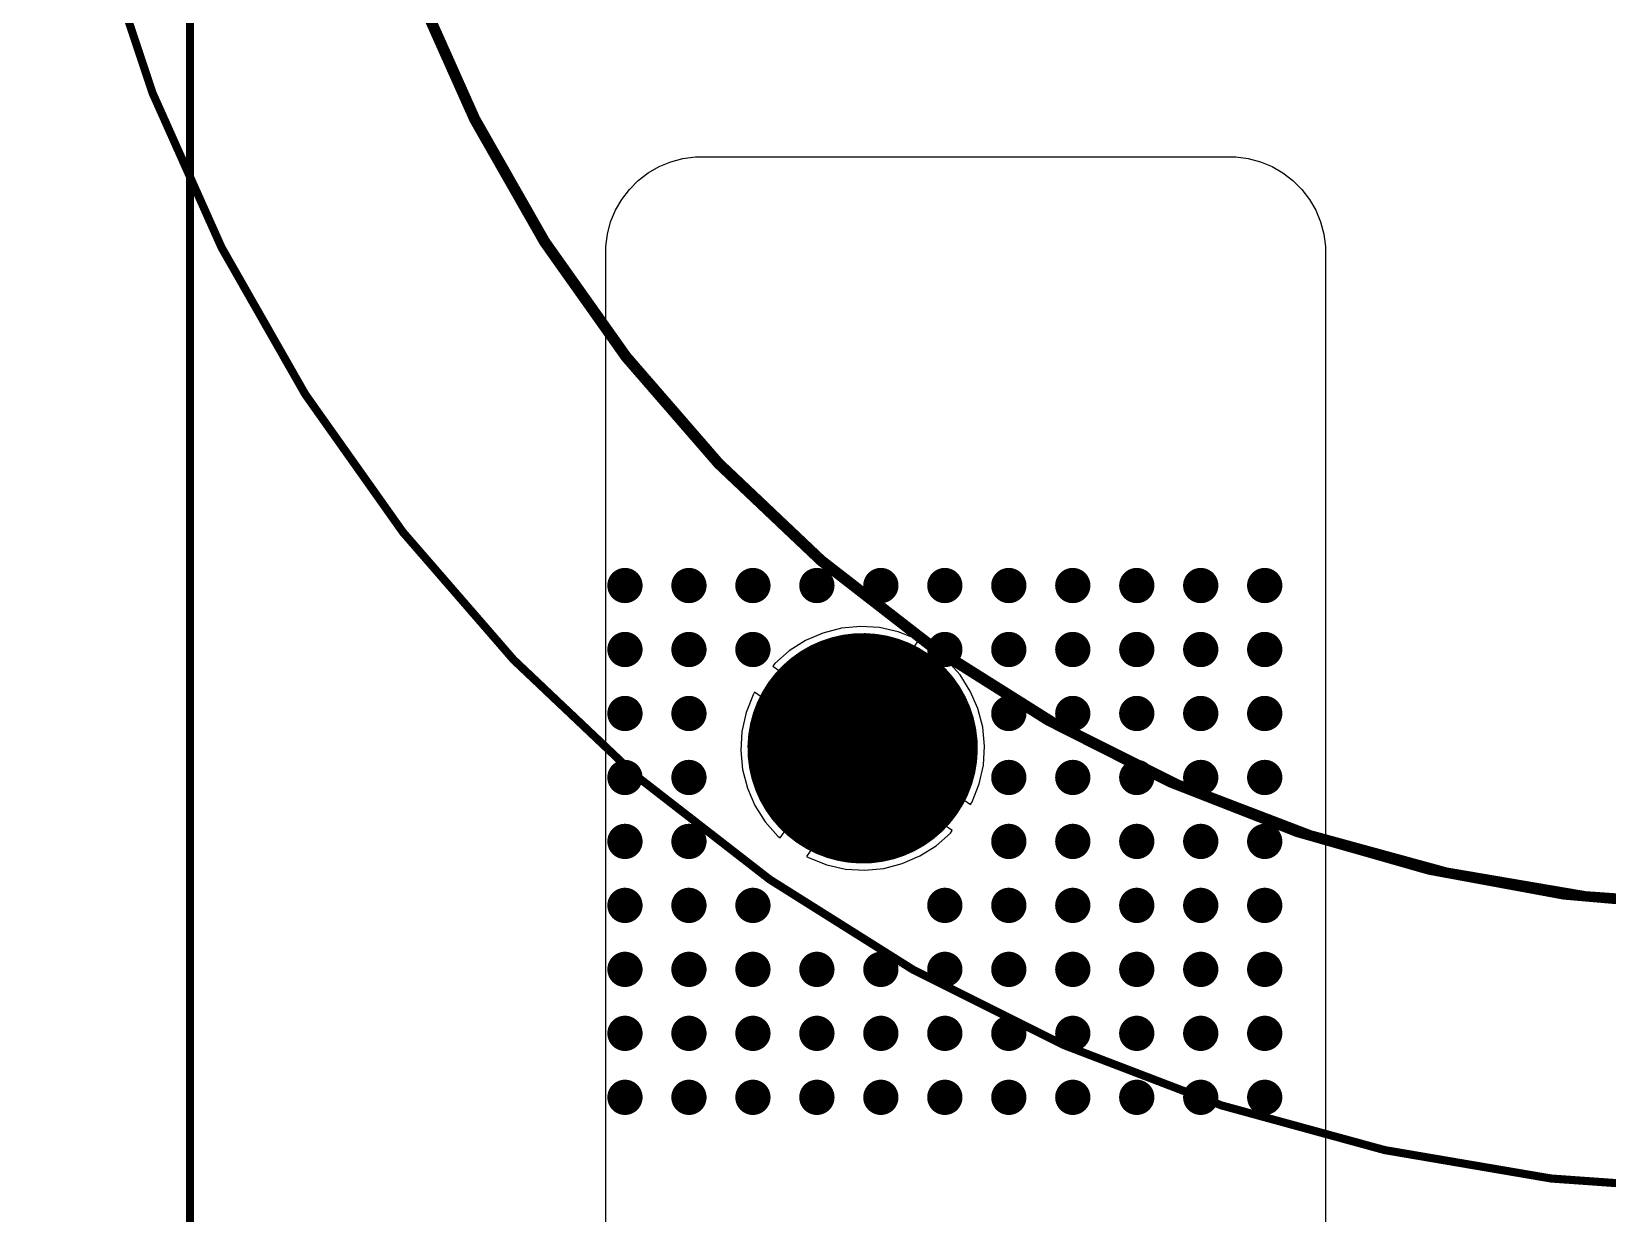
# Model space of a CAD drawing. Header units: millimetres. Extents: x -4 to 213, y -4 to 210.
# Drawn here: x 17.45 to 66.72, y 80.37 to 117.32 of the extents above; entities that cross this region are included whole.
import ezdxf

# ---------------------------------------------------------------- set-up
doc = ezdxf.new("R2010")
doc.units = ezdxf.units.MM
for name, color, linetype in [('BottomLayer', 5, 'Continuous'), ('BottomSolder', 6, 'Continuous'), ('Mechanical1', 6, 'Continuous'), ('Mechanical13', 56, 'Continuous'), ('Mechanical15', 56, 'Continuous'), ('MultiLayer', 9, 'Continuous'), ('PadHoleLayer', 156, 'Continuous'), ('TopLayer', 1, 'Continuous'), ('TopOverlay', 2, 'Continuous'), ('TopSolder', 216, 'Continuous'), ('ViaHoleLayer', 16, 'Continuous')]:
    doc.layers.add(name, color=color, linetype=linetype)

# ---------------------------------------------------------------- blocks, each defined once
blk = doc.blocks.new('DROSS__900_450_UH__R100230_041_000_17')
at = {"layer": 'BottomLayer', "const_width": 3.50000062}
blk.add_lwpolyline([(-50.5500005, -0.02500122, 1), (-47.05000242, -0.02500122, 1)], format="xyb", close=True, dxfattribs=at)
at = {"layer": 'BottomSolder', "const_width": 3.60160062}
blk.add_lwpolyline([(-50.6008005, -0.02500122, 1), (-46.99920242, -0.02500122, 1)], format="xyb", close=True, dxfattribs=at)
at = {"layer": 'Mechanical13'}
for points, const_width in [([(44.90400722, 0, 1), (-44.90400722, 0, 1)], 0.254), ([(-44.96750721999999, 0, 1), (-44.84050722, 0, 1)], 0.127)]:
    blk.add_lwpolyline(points, format="xyb", close=True, dxfattribs=dict(at, const_width=const_width))
at = {"layer": 'Mechanical15'}
for points, const_width in [([(53.82509427999999, 0, 1), (-53.82509427999999, 0, 1)], 0.254), ([(-53.88859428, 0, 1), (-53.76159428, 0, 1)], 0.127)]:
    blk.add_lwpolyline(points, format="xyb", close=True, dxfattribs=dict(at, const_width=const_width))
at = {"layer": 'MultiLayer', "const_width": 3.50000062}
blk.add_lwpolyline([(-50.5500005, -0.02500122, 1), (-47.05000242, -0.02500122, 1)], format="xyb", close=True, dxfattribs=at)
at = {"layer": 'PadHoleLayer', "const_width": 2.50000008}
blk.add_lwpolyline([(-50.0500015, -0.02500122, 1), (-47.55000141999999, -0.02500122, 1)], format="xyb", close=True, dxfattribs=at)
at = {"layer": 'TopLayer', "const_width": 3.50000062}
blk.add_lwpolyline([(-50.5500005, -0.02500122, 1), (-47.05000242, -0.02500122, 1)], format="xyb", close=True, dxfattribs=at)
at = {"layer": 'TopOverlay'}
for points, const_width in [([(44.99999889999999, 0, 1), (-44.99999889999999, 0, 1)], 0.254), ([(-45.0634989, 0, 1), (-44.9364989, 0, 1)], 0.127)]:
    blk.add_lwpolyline(points, format="xyb", close=True, dxfattribs=dict(at, const_width=const_width))
at = {"layer": 'TopSolder', "const_width": 3.60160062}
blk.add_lwpolyline([(-50.6008005, -0.02500122, 1), (-46.99920242, -0.02500122, 1)], format="xyb", close=True, dxfattribs=at)

msp = doc.modelspace()

# ---------------------------------------------------------------- linework, layer by layer
at = {"layer": 'BottomLayer'}
for p, q in [((37.4336056, 113.24687536), (37.81346768, 113.34865824)), ((37.81346768, 113.34865824), (38.20336276, 113.3999891)), ((38.20336276, 113.3999891), (38.39999178, 113.3999891)), ((38.39999178, 113.3999891), (38.3999994, 113.4000018)), ((38.3999994, 113.4000018), (54.89999942, 113.39999418)), ((54.89999942, 113.39999418), (55.09662844, 113.39999418)), ((55.09662844, 113.39999418), (55.48652352, 113.34866332)), ((55.48652352, 113.34866332), (55.86638559999999, 113.2468779)), ((36.41771482, 112.66034872), (36.7297081, 112.89975134)), ((36.7297081, 112.89975134), (37.07028146, 113.09638036)), ((37.07028146, 113.09638036), (37.4336056, 113.24687536)), ((55.86638559999999, 113.2468779), (56.22970974, 113.09638544)), ((56.22970974, 113.09638544), (56.5702831, 112.89975388)), ((56.5702831, 112.89975388), (56.88227892, 112.6603538)), ((35.90023554, 112.07027878), (36.13963816, 112.38227206)), ((36.13963816, 112.38227206), (36.41771482, 112.66034872)), ((56.88227892, 112.6603538), (57.16035557999999, 112.3822746)), ((57.16035557999999, 112.3822746), (57.39975566, 112.07028132)), ((35.70360652, 111.72970542), (35.90023554, 112.07027878)), ((57.39975566, 112.07028132), (57.59638722, 111.72970796)), ((35.45132864, 110.9865192), (35.55311151999999, 111.36637874)), ((35.55311151999999, 111.36637874), (35.70360652, 111.72970542)), ((57.59638722, 111.72970796), (57.74687968, 111.36638128)), ((57.74687968, 111.36638128), (57.8486651, 110.98652174)), ((35.39999778, 110.59662412), (35.45132864, 110.9865192)), ((57.8486651, 110.98652174), (57.89999596, 110.59662666)), ((35.39999778, 110.39999256), (35.39999778, 110.59662412)), ((35.39999778, 63.39999512), (35.39999778, 110.39999256)), ((57.89999341999999, 110.3999951), (57.89999088, 110.3999951)), ((57.89999088, 110.3999951), (57.8999985, 110.39999002)), ((57.89999596, 110.59662666), (57.89999341999999, 110.3999951)), ((57.8999985, 110.39999002), (57.89999341999999, 63.89999412))]:
    msp.add_line(p, q, dxfattribs=at)
at = {"layer": 'BottomLayer', "const_width": 0.4499991}
for points in [[(35.77501862, 100.000054, 1), (36.22502026, 100.000054, 1)], [(37.7750197, 100.000054, 1), (38.22502134, 100.000054, 1)], [(39.77502078, 100.000054, 1), (40.22502241999999, 100.000054, 1)], [(41.77502186, 100.000054, 1), (42.2250235, 100.000054, 1)], [(43.77502294, 100.000054, 1), (44.22502458, 100.000054, 1)], [(45.77502402, 100.000054, 1), (46.22502566, 100.000054, 1)], [(47.7750251, 100.000054, 1), (48.22502674, 100.000054, 1)], [(49.77502618, 100.000054, 1), (50.22502781999999, 100.000054, 1)], [(51.77502725999999, 100.000054, 1), (52.2250289, 100.000054, 1)], [(53.77502834, 100.000054, 1), (54.22502998, 100.000054, 1)], [(55.77502942, 100.000054, 1), (56.22503106, 100.000054, 1)], [(35.77501862, 98.00005291999999, 1), (36.22502026, 98.00005291999999, 1)], [(37.7750197, 98.00005291999999, 1), (38.22502134, 98.00005291999999, 1)], [(39.77502078, 98.00005291999999, 1), (40.22502241999999, 98.00005291999999, 1)], [(45.77502402, 98.00005291999999, 1), (46.22502566, 98.00005291999999, 1)], [(47.7750251, 98.00005291999999, 1), (48.22502674, 98.00005291999999, 1)], [(49.77502618, 98.00005291999999, 1), (50.22502781999999, 98.00005291999999, 1)], [(51.77502725999999, 98.00005291999999, 1), (52.2250289, 98.00005291999999, 1)], [(53.77502834, 98.00005291999999, 1), (54.22502998, 98.00005291999999, 1)], [(55.77502942, 98.00005291999999, 1), (56.22503106, 98.00005291999999, 1)], [(35.77501862, 96.00005184, 1), (36.22502026, 96.00005184, 1)], [(37.7750197, 96.00005184, 1), (38.22502134, 96.00005184, 1)], [(47.7750251, 96.00005184, 1), (48.22502674, 96.00005184, 1)], [(49.77502618, 96.00005184, 1), (50.22502781999999, 96.00005184, 1)], [(51.77502725999999, 96.00005184, 1), (52.2250289, 96.00005184, 1)], [(53.77502834, 96.00005184, 1), (54.22502998, 96.00005184, 1)], [(55.77502942, 96.00005184, 1), (56.22503106, 96.00005184, 1)], [(35.77501862, 94.00005076, 1), (36.22502026, 94.00005076, 1)], [(37.7750197, 94.00005076, 1), (38.22502134, 94.00005076, 1)], [(47.7750251, 94.00005076, 1), (48.22502674, 94.00005076, 1)], [(49.77502618, 94.00005076, 1), (50.22502781999999, 94.00005076, 1)], [(51.77502725999999, 94.00005076, 1), (52.2250289, 94.00005076, 1)], [(53.77502834, 94.00005076, 1), (54.22502998, 94.00005076, 1)], [(55.77502942, 94.00005076, 1), (56.22503106, 94.00005076, 1)], [(35.77501862, 92.00004967999999, 1), (36.22502026, 92.00004967999999, 1)], [(37.7750197, 92.00004967999999, 1), (38.22502134, 92.00004967999999, 1)], [(47.7750251, 92.00004967999999, 1), (48.22502674, 92.00004967999999, 1)], [(49.77502618, 92.00004967999999, 1), (50.22502781999999, 92.00004967999999, 1)], [(51.77502725999999, 92.00004967999999, 1), (52.2250289, 92.00004967999999, 1)], [(53.77502834, 92.00004967999999, 1), (54.22502998, 92.00004967999999, 1)], [(55.77502942, 92.00004967999999, 1), (56.22503106, 92.00004967999999, 1)], [(35.77501862, 90.0000486, 1), (36.22502026, 90.0000486, 1)], [(37.7750197, 90.0000486, 1), (38.22502134, 90.0000486, 1)], [(39.77502078, 90.0000486, 1), (40.22502241999999, 90.0000486, 1)], [(45.77502402, 90.0000486, 1), (46.22502566, 90.0000486, 1)], [(47.7750251, 90.0000486, 1), (48.22502674, 90.0000486, 1)], [(49.77502618, 90.0000486, 1), (50.22502781999999, 90.0000486, 1)], [(51.77502725999999, 90.0000486, 1), (52.2250289, 90.0000486, 1)], [(53.77502834, 90.0000486, 1), (54.22502998, 90.0000486, 1)], [(55.77502942, 90.0000486, 1), (56.22503106, 90.0000486, 1)], [(35.77501862, 88.00004752, 1), (36.22502026, 88.00004752, 1)], [(37.7750197, 88.00004752, 1), (38.22502134, 88.00004752, 1)], [(39.77502078, 88.00004752, 1), (40.22502241999999, 88.00004752, 1)], [(41.77502186, 88.00004752, 1), (42.2250235, 88.00004752, 1)], [(43.77502294, 88.00004752, 1), (44.22502458, 88.00004752, 1)], [(45.77502402, 88.00004752, 1), (46.22502566, 88.00004752, 1)], [(47.7750251, 88.00004752, 1), (48.22502674, 88.00004752, 1)], [(49.77502618, 88.00004752, 1), (50.22502781999999, 88.00004752, 1)], [(51.77502725999999, 88.00004752, 1), (52.2250289, 88.00004752, 1)], [(53.77502834, 88.00004752, 1), (54.22502998, 88.00004752, 1)], [(55.77502942, 88.00004752, 1), (56.22503106, 88.00004752, 1)], [(35.77501862, 86.00004643999999, 1), (36.22502026, 86.00004643999999, 1)], [(37.7750197, 86.00004643999999, 1), (38.22502134, 86.00004643999999, 1)], [(39.77502078, 86.00004643999999, 1), (40.22502241999999, 86.00004643999999, 1)], [(41.77502186, 86.00004643999999, 1), (42.2250235, 86.00004643999999, 1)], [(43.77502294, 86.00004643999999, 1), (44.22502458, 86.00004643999999, 1)], [(45.77502402, 86.00004643999999, 1), (46.22502566, 86.00004643999999, 1)], [(47.7750251, 86.00004643999999, 1), (48.22502674, 86.00004643999999, 1)], [(49.77502618, 86.00004643999999, 1), (50.22502781999999, 86.00004643999999, 1)], [(51.77502725999999, 86.00004643999999, 1), (52.2250289, 86.00004643999999, 1)], [(53.77502834, 86.00004643999999, 1), (54.22502998, 86.00004643999999, 1)], [(55.77502942, 86.00004643999999, 1), (56.22503106, 86.00004643999999, 1)], [(35.77501862, 84.00004536, 1), (36.22502026, 84.00004536, 1)], [(37.7750197, 84.00004536, 1), (38.22502134, 84.00004536, 1)], [(39.77502078, 84.00004536, 1), (40.22502241999999, 84.00004536, 1)], [(41.77502186, 84.00004536, 1), (42.2250235, 84.00004536, 1)], [(43.77502294, 84.00004536, 1), (44.22502458, 84.00004536, 1)], [(45.77502402, 84.00004536, 1), (46.22502566, 84.00004536, 1)], [(47.7750251, 84.00004536, 1), (48.22502674, 84.00004536, 1)], [(49.77502618, 84.00004536, 1), (50.22502781999999, 84.00004536, 1)], [(51.77502725999999, 84.00004536, 1), (52.2250289, 84.00004536, 1)], [(53.77502834, 84.00004536, 1), (54.22502998, 84.00004536, 1)], [(55.77502942, 84.00004536, 1), (56.22503106, 84.00004536, 1)]]:
    msp.add_lwpolyline(points, format="xyb", close=True, dxfattribs=at)
at = {"layer": 'BottomSolder', "const_width": 0.5515991}
for points in [[(35.72421861999999, 100.000054, 1), (36.27582026, 100.000054, 1)], [(37.7242197, 100.000054, 1), (38.27582134, 100.000054, 1)], [(39.72422078, 100.000054, 1), (40.27582242, 100.000054, 1)], [(41.72422186, 100.000054, 1), (42.27582349999999, 100.000054, 1)], [(43.72422294, 100.000054, 1), (44.27582458, 100.000054, 1)], [(45.72422401999999, 100.000054, 1), (46.27582566, 100.000054, 1)], [(47.7242251, 100.000054, 1), (48.27582674, 100.000054, 1)], [(49.72422618, 100.000054, 1), (50.27582782, 100.000054, 1)], [(51.72422726, 100.000054, 1), (52.2758289, 100.000054, 1)], [(53.72422834, 100.000054, 1), (54.27582998, 100.000054, 1)], [(55.72422942, 100.000054, 1), (56.27583105999999, 100.000054, 1)], [(35.72421861999999, 98.00005291999999, 1), (36.27582026, 98.00005291999999, 1)], [(37.7242197, 98.00005291999999, 1), (38.27582134, 98.00005291999999, 1)], [(39.72422078, 98.00005291999999, 1), (40.27582242, 98.00005291999999, 1)], [(45.72422401999999, 98.00005291999999, 1), (46.27582566, 98.00005291999999, 1)], [(47.7242251, 98.00005291999999, 1), (48.27582674, 98.00005291999999, 1)], [(49.72422618, 98.00005291999999, 1), (50.27582782, 98.00005291999999, 1)], [(51.72422726, 98.00005291999999, 1), (52.2758289, 98.00005291999999, 1)], [(53.72422834, 98.00005291999999, 1), (54.27582998, 98.00005291999999, 1)], [(55.72422942, 98.00005291999999, 1), (56.27583105999999, 98.00005291999999, 1)], [(35.72421861999999, 96.00005184, 1), (36.27582026, 96.00005184, 1)], [(37.7242197, 96.00005184, 1), (38.27582134, 96.00005184, 1)], [(47.7242251, 96.00005184, 1), (48.27582674, 96.00005184, 1)], [(49.72422618, 96.00005184, 1), (50.27582782, 96.00005184, 1)], [(51.72422726, 96.00005184, 1), (52.2758289, 96.00005184, 1)], [(53.72422834, 96.00005184, 1), (54.27582998, 96.00005184, 1)], [(55.72422942, 96.00005184, 1), (56.27583105999999, 96.00005184, 1)], [(35.72421861999999, 94.00005076, 1), (36.27582026, 94.00005076, 1)], [(37.7242197, 94.00005076, 1), (38.27582134, 94.00005076, 1)], [(47.7242251, 94.00005076, 1), (48.27582674, 94.00005076, 1)], [(49.72422618, 94.00005076, 1), (50.27582782, 94.00005076, 1)], [(51.72422726, 94.00005076, 1), (52.2758289, 94.00005076, 1)], [(53.72422834, 94.00005076, 1), (54.27582998, 94.00005076, 1)], [(55.72422942, 94.00005076, 1), (56.27583105999999, 94.00005076, 1)], [(35.72421861999999, 92.00004967999999, 1), (36.27582026, 92.00004967999999, 1)], [(37.7242197, 92.00004967999999, 1), (38.27582134, 92.00004967999999, 1)], [(47.7242251, 92.00004967999999, 1), (48.27582674, 92.00004967999999, 1)], [(49.72422618, 92.00004967999999, 1), (50.27582782, 92.00004967999999, 1)], [(51.72422726, 92.00004967999999, 1), (52.2758289, 92.00004967999999, 1)], [(53.72422834, 92.00004967999999, 1), (54.27582998, 92.00004967999999, 1)], [(55.72422942, 92.00004967999999, 1), (56.27583105999999, 92.00004967999999, 1)], [(35.72421861999999, 90.0000486, 1), (36.27582026, 90.0000486, 1)], [(37.7242197, 90.0000486, 1), (38.27582134, 90.0000486, 1)], [(39.72422078, 90.0000486, 1), (40.27582242, 90.0000486, 1)], [(45.72422401999999, 90.0000486, 1), (46.27582566, 90.0000486, 1)], [(47.7242251, 90.0000486, 1), (48.27582674, 90.0000486, 1)], [(49.72422618, 90.0000486, 1), (50.27582782, 90.0000486, 1)], [(51.72422726, 90.0000486, 1), (52.2758289, 90.0000486, 1)], [(53.72422834, 90.0000486, 1), (54.27582998, 90.0000486, 1)], [(55.72422942, 90.0000486, 1), (56.27583105999999, 90.0000486, 1)], [(35.72421861999999, 88.00004752, 1), (36.27582026, 88.00004752, 1)], [(37.7242197, 88.00004752, 1), (38.27582134, 88.00004752, 1)], [(39.72422078, 88.00004752, 1), (40.27582242, 88.00004752, 1)], [(41.72422186, 88.00004752, 1), (42.27582349999999, 88.00004752, 1)], [(43.72422294, 88.00004752, 1), (44.27582458, 88.00004752, 1)], [(45.72422401999999, 88.00004752, 1), (46.27582566, 88.00004752, 1)], [(47.7242251, 88.00004752, 1), (48.27582674, 88.00004752, 1)], [(49.72422618, 88.00004752, 1), (50.27582782, 88.00004752, 1)], [(51.72422726, 88.00004752, 1), (52.2758289, 88.00004752, 1)], [(53.72422834, 88.00004752, 1), (54.27582998, 88.00004752, 1)], [(55.72422942, 88.00004752, 1), (56.27583105999999, 88.00004752, 1)], [(35.72421861999999, 86.00004643999999, 1), (36.27582026, 86.00004643999999, 1)], [(37.7242197, 86.00004643999999, 1), (38.27582134, 86.00004643999999, 1)], [(39.72422078, 86.00004643999999, 1), (40.27582242, 86.00004643999999, 1)], [(41.72422186, 86.00004643999999, 1), (42.27582349999999, 86.00004643999999, 1)], [(43.72422294, 86.00004643999999, 1), (44.27582458, 86.00004643999999, 1)], [(45.72422401999999, 86.00004643999999, 1), (46.27582566, 86.00004643999999, 1)], [(47.7242251, 86.00004643999999, 1), (48.27582674, 86.00004643999999, 1)], [(49.72422618, 86.00004643999999, 1), (50.27582782, 86.00004643999999, 1)], [(51.72422726, 86.00004643999999, 1), (52.2758289, 86.00004643999999, 1)], [(53.72422834, 86.00004643999999, 1), (54.27582998, 86.00004643999999, 1)], [(55.72422942, 86.00004643999999, 1), (56.27583105999999, 86.00004643999999, 1)], [(35.72421861999999, 84.00004536, 1), (36.27582026, 84.00004536, 1)], [(37.7242197, 84.00004536, 1), (38.27582134, 84.00004536, 1)], [(39.72422078, 84.00004536, 1), (40.27582242, 84.00004536, 1)], [(41.72422186, 84.00004536, 1), (42.27582349999999, 84.00004536, 1)], [(43.72422294, 84.00004536, 1), (44.27582458, 84.00004536, 1)], [(45.72422401999999, 84.00004536, 1), (46.27582566, 84.00004536, 1)], [(47.7242251, 84.00004536, 1), (48.27582674, 84.00004536, 1)], [(49.72422618, 84.00004536, 1), (50.27582782, 84.00004536, 1)], [(51.72422726, 84.00004536, 1), (52.2758289, 84.00004536, 1)], [(53.72422834, 84.00004536, 1), (54.27582998, 84.00004536, 1)], [(55.72422942, 84.00004536, 1), (56.27583105999999, 84.00004536, 1)]]:
    msp.add_lwpolyline(points, format="xyb", close=True, dxfattribs=at)
at = {"layer": 'Mechanical1', "const_width": 0.254}
msp.add_lwpolyline([(22.40000092, 30.40000016), (22.40000092, 178.3999988)], dxfattribs=at)
at = {"layer": 'MultiLayer', "const_width": 0.4499991}
for points in [[(35.77501862, 100.000054, 1), (36.22502026, 100.000054, 1)], [(37.7750197, 100.000054, 1), (38.22502134, 100.000054, 1)], [(39.77502078, 100.000054, 1), (40.22502241999999, 100.000054, 1)], [(41.77502186, 100.000054, 1), (42.2250235, 100.000054, 1)], [(43.77502294, 100.000054, 1), (44.22502458, 100.000054, 1)], [(45.77502402, 100.000054, 1), (46.22502566, 100.000054, 1)], [(47.7750251, 100.000054, 1), (48.22502674, 100.000054, 1)], [(49.77502618, 100.000054, 1), (50.22502781999999, 100.000054, 1)], [(51.77502725999999, 100.000054, 1), (52.2250289, 100.000054, 1)], [(53.77502834, 100.000054, 1), (54.22502998, 100.000054, 1)], [(55.77502942, 100.000054, 1), (56.22503106, 100.000054, 1)], [(35.77501862, 98.00005291999999, 1), (36.22502026, 98.00005291999999, 1)], [(37.7750197, 98.00005291999999, 1), (38.22502134, 98.00005291999999, 1)], [(39.77502078, 98.00005291999999, 1), (40.22502241999999, 98.00005291999999, 1)], [(45.77502402, 98.00005291999999, 1), (46.22502566, 98.00005291999999, 1)], [(47.7750251, 98.00005291999999, 1), (48.22502674, 98.00005291999999, 1)], [(49.77502618, 98.00005291999999, 1), (50.22502781999999, 98.00005291999999, 1)], [(51.77502725999999, 98.00005291999999, 1), (52.2250289, 98.00005291999999, 1)], [(53.77502834, 98.00005291999999, 1), (54.22502998, 98.00005291999999, 1)], [(55.77502942, 98.00005291999999, 1), (56.22503106, 98.00005291999999, 1)], [(35.77501862, 96.00005184, 1), (36.22502026, 96.00005184, 1)], [(37.7750197, 96.00005184, 1), (38.22502134, 96.00005184, 1)], [(47.7750251, 96.00005184, 1), (48.22502674, 96.00005184, 1)], [(49.77502618, 96.00005184, 1), (50.22502781999999, 96.00005184, 1)], [(51.77502725999999, 96.00005184, 1), (52.2250289, 96.00005184, 1)], [(53.77502834, 96.00005184, 1), (54.22502998, 96.00005184, 1)], [(55.77502942, 96.00005184, 1), (56.22503106, 96.00005184, 1)], [(35.77501862, 94.00005076, 1), (36.22502026, 94.00005076, 1)], [(37.7750197, 94.00005076, 1), (38.22502134, 94.00005076, 1)], [(47.7750251, 94.00005076, 1), (48.22502674, 94.00005076, 1)], [(49.77502618, 94.00005076, 1), (50.22502781999999, 94.00005076, 1)], [(51.77502725999999, 94.00005076, 1), (52.2250289, 94.00005076, 1)], [(53.77502834, 94.00005076, 1), (54.22502998, 94.00005076, 1)], [(55.77502942, 94.00005076, 1), (56.22503106, 94.00005076, 1)], [(35.77501862, 92.00004967999999, 1), (36.22502026, 92.00004967999999, 1)], [(37.7750197, 92.00004967999999, 1), (38.22502134, 92.00004967999999, 1)], [(47.7750251, 92.00004967999999, 1), (48.22502674, 92.00004967999999, 1)], [(49.77502618, 92.00004967999999, 1), (50.22502781999999, 92.00004967999999, 1)], [(51.77502725999999, 92.00004967999999, 1), (52.2250289, 92.00004967999999, 1)], [(53.77502834, 92.00004967999999, 1), (54.22502998, 92.00004967999999, 1)], [(55.77502942, 92.00004967999999, 1), (56.22503106, 92.00004967999999, 1)], [(35.77501862, 90.0000486, 1), (36.22502026, 90.0000486, 1)], [(37.7750197, 90.0000486, 1), (38.22502134, 90.0000486, 1)], [(39.77502078, 90.0000486, 1), (40.22502241999999, 90.0000486, 1)], [(45.77502402, 90.0000486, 1), (46.22502566, 90.0000486, 1)], [(47.7750251, 90.0000486, 1), (48.22502674, 90.0000486, 1)], [(49.77502618, 90.0000486, 1), (50.22502781999999, 90.0000486, 1)], [(51.77502725999999, 90.0000486, 1), (52.2250289, 90.0000486, 1)], [(53.77502834, 90.0000486, 1), (54.22502998, 90.0000486, 1)], [(55.77502942, 90.0000486, 1), (56.22503106, 90.0000486, 1)], [(35.77501862, 88.00004752, 1), (36.22502026, 88.00004752, 1)], [(37.7750197, 88.00004752, 1), (38.22502134, 88.00004752, 1)], [(39.77502078, 88.00004752, 1), (40.22502241999999, 88.00004752, 1)], [(41.77502186, 88.00004752, 1), (42.2250235, 88.00004752, 1)], [(43.77502294, 88.00004752, 1), (44.22502458, 88.00004752, 1)], [(45.77502402, 88.00004752, 1), (46.22502566, 88.00004752, 1)], [(47.7750251, 88.00004752, 1), (48.22502674, 88.00004752, 1)], [(49.77502618, 88.00004752, 1), (50.22502781999999, 88.00004752, 1)], [(51.77502725999999, 88.00004752, 1), (52.2250289, 88.00004752, 1)], [(53.77502834, 88.00004752, 1), (54.22502998, 88.00004752, 1)], [(55.77502942, 88.00004752, 1), (56.22503106, 88.00004752, 1)], [(35.77501862, 86.00004643999999, 1), (36.22502026, 86.00004643999999, 1)], [(37.7750197, 86.00004643999999, 1), (38.22502134, 86.00004643999999, 1)], [(39.77502078, 86.00004643999999, 1), (40.22502241999999, 86.00004643999999, 1)], [(41.77502186, 86.00004643999999, 1), (42.2250235, 86.00004643999999, 1)], [(43.77502294, 86.00004643999999, 1), (44.22502458, 86.00004643999999, 1)], [(45.77502402, 86.00004643999999, 1), (46.22502566, 86.00004643999999, 1)], [(47.7750251, 86.00004643999999, 1), (48.22502674, 86.00004643999999, 1)], [(49.77502618, 86.00004643999999, 1), (50.22502781999999, 86.00004643999999, 1)], [(51.77502725999999, 86.00004643999999, 1), (52.2250289, 86.00004643999999, 1)], [(53.77502834, 86.00004643999999, 1), (54.22502998, 86.00004643999999, 1)], [(55.77502942, 86.00004643999999, 1), (56.22503106, 86.00004643999999, 1)], [(35.77501862, 84.00004536, 1), (36.22502026, 84.00004536, 1)], [(37.7750197, 84.00004536, 1), (38.22502134, 84.00004536, 1)], [(39.77502078, 84.00004536, 1), (40.22502241999999, 84.00004536, 1)], [(41.77502186, 84.00004536, 1), (42.2250235, 84.00004536, 1)], [(43.77502294, 84.00004536, 1), (44.22502458, 84.00004536, 1)], [(45.77502402, 84.00004536, 1), (46.22502566, 84.00004536, 1)], [(47.7750251, 84.00004536, 1), (48.22502674, 84.00004536, 1)], [(49.77502618, 84.00004536, 1), (50.22502781999999, 84.00004536, 1)], [(51.77502725999999, 84.00004536, 1), (52.2250289, 84.00004536, 1)], [(53.77502834, 84.00004536, 1), (54.22502998, 84.00004536, 1)], [(55.77502942, 84.00004536, 1), (56.22503106, 84.00004536, 1)]]:
    msp.add_lwpolyline(points, format="xyb", close=True, dxfattribs=at)
at = {"layer": 'TopLayer'}
for p, q in [((37.43359797999999, 113.2468779), (37.81346006, 113.34865824)), ((37.81346006, 113.34865824), (38.20335768, 113.39998656)), ((38.20335768, 113.39998656), (38.39998924, 113.39998402)), ((38.39998924, 113.39998402), (54.89999434, 113.39999418)), ((54.89999434, 113.39999418), (54.89999942, 113.39998656)), ((54.89999942, 113.39998656), (54.90000196, 113.3999891)), ((54.90000196, 113.3999891), (55.09663097999999, 113.39999164)), ((55.09663097999999, 113.39999164), (55.4865286, 113.34866332)), ((55.4865286, 113.34866332), (55.86638814, 113.24688298)), ((36.41770212, 112.66034872), (36.72969794, 112.89975388)), ((36.72969794, 112.89975388), (37.07027129999999, 113.0963829)), ((37.07027129999999, 113.0963829), (37.43359797999999, 113.2468779)), ((55.86638814, 113.24688298), (56.22971482, 113.09639052)), ((56.22971482, 113.09639052), (56.57029072, 112.89975896)), ((56.57029072, 112.89975896), (56.882284, 112.66035888)), ((35.90022284, 112.0702737), (36.13962546, 112.38227206)), ((36.13962546, 112.38227206), (36.41770212, 112.66034872)), ((56.882284, 112.66035888), (57.1603632, 112.38228222)), ((57.1603632, 112.38228222), (57.39976327999999, 112.0702864)), ((35.70359636, 111.7296978), (35.90022284, 112.0702737)), ((57.39976327999999, 112.0702864), (57.5963923, 111.7297105)), ((35.45132356, 110.9865065), (35.5531039, 111.36637112)), ((35.5531039, 111.36637112), (35.70359636, 111.7296978)), ((57.5963923, 111.7297105), (57.74688475999999, 111.36638382)), ((57.74688475999999, 111.36638382), (57.8486651, 110.98652428)), ((35.39999778, 110.59660888), (35.45132356, 110.9865065)), ((57.8486651, 110.98652428), (57.89999341999999, 110.59662666)), ((35.40000286, 110.39998748), (35.39999778, 110.59660888)), ((35.40000793999999, 110.3999824), (35.40000286, 110.39998748)), ((35.40000286, 110.2803484), (35.4000054, 110.39997224)), ((35.4000054, 110.39997224), (35.40001048, 110.39997478)), ((35.40001048, 110.39997478), (35.40000793999999, 110.3999824)), ((57.89999341999999, 110.59662666), (57.89999088, 110.3999951)), ((57.89999088, 110.3999951), (57.90000104, 63.89971726)), ((35.40000032, 64.14999361999999), (35.40000286, 110.2803484)), ((42.76804248, 98.66488014), (42.18896058, 98.5151192)), ((43.36342102, 98.72221048), (42.76804248, 98.66488014)), ((43.96043786, 98.68569543999999), (43.36342102, 98.72221048)), ((44.54439402, 98.55623417999999), (43.96043786, 98.68569543999999)), ((45.10090802, 98.33701694), (44.54439402, 98.55623417999999)), ((41.64043742, 98.27661574), (41.13597818, 97.95523716)), ((42.18896058, 98.5151192), (41.64043742, 98.27661574)), ((43.30716002, 95.6074034), (45.18413112, 98.28799493999999)), ((45.18413112, 98.28799493999999), (45.10090802, 98.33701694)), ((40.68800092, 97.55890318), (40.62656594, 97.48437704)), ((41.13597818, 97.95523716), (40.68800092, 97.55890318)), ((46.00328112, 97.71441976), (44.12631002, 95.03382821999999)), ((46.0778098, 97.65298478), (46.00328112, 97.71441976)), ((46.47414378, 97.20500752), (46.0778098, 97.65298478)), ((40.62656594, 97.48437704), (43.30716002, 95.6074034)), ((46.79552236, 96.70054827999999), (46.47414378, 97.20500752)), ((40.00396876, 96.5820014), (39.78475152, 96.02548739999999)), ((40.05299076, 96.6652245), (40.00396876, 96.5820014)), ((42.73358484, 94.78825339999999), (40.05299076, 96.6652245)), ((47.03402582, 96.15202511999999), (46.79552236, 96.70054827999999)), ((47.18378676, 95.57294322), (47.03402582, 96.15202511999999)), ((39.78475152, 96.02548739999999), (39.65529026, 95.44153123999999)), ((39.65529026, 95.44153123999999), (39.61877522, 94.8445144)), ((47.2411171, 94.97756468), (47.18378676, 95.57294322)), ((39.61877522, 94.8445144), (39.67610556, 94.24913586)), ((40.8566112, 92.10765678), (42.73358484, 94.78825339999999)), ((44.12631002, 95.03382821999999), (46.8069041, 93.15685712)), ((47.20460206, 94.38054783999999), (47.2411171, 94.97756468)), ((39.67610556, 94.24913586), (39.8258665, 93.67005395999999)), ((43.55273484, 94.21467822), (41.67576374, 91.53408413999999)), ((46.23332892, 92.33770711999999), (43.55273484, 94.21467822)), ((47.0751408, 93.79659167999999), (47.20460206, 94.38054783999999)), ((39.8258665, 93.67005395999999), (40.06436996, 93.12153079999999)), ((46.85592356, 93.24007768), (47.0751408, 93.79659167999999)), ((40.06436996, 93.12153079999999), (40.38574853999999, 92.61707156)), ((46.8069041, 93.15685712), (46.85592356, 93.24007768)), ((40.38574853999999, 92.61707156), (40.78208252, 92.1690943)), ((40.78208252, 92.1690943), (40.8566112, 92.10765678)), ((45.72391414, 91.86684192), (46.1718914, 92.2631759)), ((46.1718914, 92.2631759), (46.23332892, 92.33770711999999)), ((45.2194549, 91.54546334), (45.72391414, 91.86684192)), ((41.67576374, 91.53408413999999), (41.75898429999999, 91.48506214)), ((41.75898429999999, 91.48506214), (42.31549829999999, 91.26584489999999)), ((42.31549829999999, 91.26584489999999), (42.89945445999999, 91.13638363999999)), ((43.4964713, 91.0998686), (44.09184983999999, 91.15719894)), ((44.09184983999999, 91.15719894), (44.67093174, 91.30695988)), ((44.67093174, 91.30695988), (45.2194549, 91.54546334)), ((42.89945445999999, 91.13638363999999), (43.4964713, 91.0998686))]:
    msp.add_line(p, q, dxfattribs=at)
at = {"layer": 'TopLayer', "const_width": 0.4499991}
for points in [[(35.77501862, 100.000054, 1), (36.22502026, 100.000054, 1)], [(37.7750197, 100.000054, 1), (38.22502134, 100.000054, 1)], [(39.77502078, 100.000054, 1), (40.22502241999999, 100.000054, 1)], [(41.77502186, 100.000054, 1), (42.2250235, 100.000054, 1)], [(43.77502294, 100.000054, 1), (44.22502458, 100.000054, 1)], [(45.77502402, 100.000054, 1), (46.22502566, 100.000054, 1)], [(47.7750251, 100.000054, 1), (48.22502674, 100.000054, 1)], [(49.77502618, 100.000054, 1), (50.22502781999999, 100.000054, 1)], [(51.77502725999999, 100.000054, 1), (52.2250289, 100.000054, 1)], [(53.77502834, 100.000054, 1), (54.22502998, 100.000054, 1)], [(55.77502942, 100.000054, 1), (56.22503106, 100.000054, 1)], [(35.77501862, 98.00005291999999, 1), (36.22502026, 98.00005291999999, 1)], [(37.7750197, 98.00005291999999, 1), (38.22502134, 98.00005291999999, 1)], [(39.77502078, 98.00005291999999, 1), (40.22502241999999, 98.00005291999999, 1)], [(45.77502402, 98.00005291999999, 1), (46.22502566, 98.00005291999999, 1)], [(47.7750251, 98.00005291999999, 1), (48.22502674, 98.00005291999999, 1)], [(49.77502618, 98.00005291999999, 1), (50.22502781999999, 98.00005291999999, 1)], [(51.77502725999999, 98.00005291999999, 1), (52.2250289, 98.00005291999999, 1)], [(53.77502834, 98.00005291999999, 1), (54.22502998, 98.00005291999999, 1)], [(55.77502942, 98.00005291999999, 1), (56.22503106, 98.00005291999999, 1)], [(35.77501862, 96.00005184, 1), (36.22502026, 96.00005184, 1)], [(37.7750197, 96.00005184, 1), (38.22502134, 96.00005184, 1)], [(47.7750251, 96.00005184, 1), (48.22502674, 96.00005184, 1)], [(49.77502618, 96.00005184, 1), (50.22502781999999, 96.00005184, 1)], [(51.77502725999999, 96.00005184, 1), (52.2250289, 96.00005184, 1)], [(53.77502834, 96.00005184, 1), (54.22502998, 96.00005184, 1)], [(55.77502942, 96.00005184, 1), (56.22503106, 96.00005184, 1)], [(35.77501862, 94.00005076, 1), (36.22502026, 94.00005076, 1)], [(37.7750197, 94.00005076, 1), (38.22502134, 94.00005076, 1)], [(47.7750251, 94.00005076, 1), (48.22502674, 94.00005076, 1)], [(49.77502618, 94.00005076, 1), (50.22502781999999, 94.00005076, 1)], [(51.77502725999999, 94.00005076, 1), (52.2250289, 94.00005076, 1)], [(53.77502834, 94.00005076, 1), (54.22502998, 94.00005076, 1)], [(55.77502942, 94.00005076, 1), (56.22503106, 94.00005076, 1)], [(35.77501862, 92.00004967999999, 1), (36.22502026, 92.00004967999999, 1)], [(37.7750197, 92.00004967999999, 1), (38.22502134, 92.00004967999999, 1)], [(47.7750251, 92.00004967999999, 1), (48.22502674, 92.00004967999999, 1)], [(49.77502618, 92.00004967999999, 1), (50.22502781999999, 92.00004967999999, 1)], [(51.77502725999999, 92.00004967999999, 1), (52.2250289, 92.00004967999999, 1)], [(53.77502834, 92.00004967999999, 1), (54.22502998, 92.00004967999999, 1)], [(55.77502942, 92.00004967999999, 1), (56.22503106, 92.00004967999999, 1)], [(35.77501862, 90.0000486, 1), (36.22502026, 90.0000486, 1)], [(37.7750197, 90.0000486, 1), (38.22502134, 90.0000486, 1)], [(39.77502078, 90.0000486, 1), (40.22502241999999, 90.0000486, 1)], [(45.77502402, 90.0000486, 1), (46.22502566, 90.0000486, 1)], [(47.7750251, 90.0000486, 1), (48.22502674, 90.0000486, 1)], [(49.77502618, 90.0000486, 1), (50.22502781999999, 90.0000486, 1)], [(51.77502725999999, 90.0000486, 1), (52.2250289, 90.0000486, 1)], [(53.77502834, 90.0000486, 1), (54.22502998, 90.0000486, 1)], [(55.77502942, 90.0000486, 1), (56.22503106, 90.0000486, 1)], [(35.77501862, 88.00004752, 1), (36.22502026, 88.00004752, 1)], [(37.7750197, 88.00004752, 1), (38.22502134, 88.00004752, 1)], [(39.77502078, 88.00004752, 1), (40.22502241999999, 88.00004752, 1)], [(41.77502186, 88.00004752, 1), (42.2250235, 88.00004752, 1)], [(43.77502294, 88.00004752, 1), (44.22502458, 88.00004752, 1)], [(45.77502402, 88.00004752, 1), (46.22502566, 88.00004752, 1)], [(47.7750251, 88.00004752, 1), (48.22502674, 88.00004752, 1)], [(49.77502618, 88.00004752, 1), (50.22502781999999, 88.00004752, 1)], [(51.77502725999999, 88.00004752, 1), (52.2250289, 88.00004752, 1)], [(53.77502834, 88.00004752, 1), (54.22502998, 88.00004752, 1)], [(55.77502942, 88.00004752, 1), (56.22503106, 88.00004752, 1)], [(35.77501862, 86.00004643999999, 1), (36.22502026, 86.00004643999999, 1)], [(37.7750197, 86.00004643999999, 1), (38.22502134, 86.00004643999999, 1)], [(39.77502078, 86.00004643999999, 1), (40.22502241999999, 86.00004643999999, 1)], [(41.77502186, 86.00004643999999, 1), (42.2250235, 86.00004643999999, 1)], [(43.77502294, 86.00004643999999, 1), (44.22502458, 86.00004643999999, 1)], [(45.77502402, 86.00004643999999, 1), (46.22502566, 86.00004643999999, 1)], [(47.7750251, 86.00004643999999, 1), (48.22502674, 86.00004643999999, 1)], [(49.77502618, 86.00004643999999, 1), (50.22502781999999, 86.00004643999999, 1)], [(51.77502725999999, 86.00004643999999, 1), (52.2250289, 86.00004643999999, 1)], [(53.77502834, 86.00004643999999, 1), (54.22502998, 86.00004643999999, 1)], [(55.77502942, 86.00004643999999, 1), (56.22503106, 86.00004643999999, 1)], [(35.77501862, 84.00004536, 1), (36.22502026, 84.00004536, 1)], [(37.7750197, 84.00004536, 1), (38.22502134, 84.00004536, 1)], [(39.77502078, 84.00004536, 1), (40.22502241999999, 84.00004536, 1)], [(41.77502186, 84.00004536, 1), (42.2250235, 84.00004536, 1)], [(43.77502294, 84.00004536, 1), (44.22502458, 84.00004536, 1)], [(45.77502402, 84.00004536, 1), (46.22502566, 84.00004536, 1)], [(47.7750251, 84.00004536, 1), (48.22502674, 84.00004536, 1)], [(49.77502618, 84.00004536, 1), (50.22502781999999, 84.00004536, 1)], [(51.77502725999999, 84.00004536, 1), (52.2250289, 84.00004536, 1)], [(53.77502834, 84.00004536, 1), (54.22502998, 84.00004536, 1)], [(55.77502942, 84.00004536, 1), (56.22503106, 84.00004536, 1)]]:
    msp.add_lwpolyline(points, format="xyb", close=True, dxfattribs=at)
at = {"layer": 'TopSolder', "const_width": 0.5515991}
for points in [[(35.72421861999999, 100.000054, 1), (36.27582026, 100.000054, 1)], [(37.7242197, 100.000054, 1), (38.27582134, 100.000054, 1)], [(39.72422078, 100.000054, 1), (40.27582242, 100.000054, 1)], [(41.72422186, 100.000054, 1), (42.27582349999999, 100.000054, 1)], [(43.72422294, 100.000054, 1), (44.27582458, 100.000054, 1)], [(45.72422401999999, 100.000054, 1), (46.27582566, 100.000054, 1)], [(47.7242251, 100.000054, 1), (48.27582674, 100.000054, 1)], [(49.72422618, 100.000054, 1), (50.27582782, 100.000054, 1)], [(51.72422726, 100.000054, 1), (52.2758289, 100.000054, 1)], [(53.72422834, 100.000054, 1), (54.27582998, 100.000054, 1)], [(55.72422942, 100.000054, 1), (56.27583105999999, 100.000054, 1)], [(35.72421861999999, 98.00005291999999, 1), (36.27582026, 98.00005291999999, 1)], [(37.7242197, 98.00005291999999, 1), (38.27582134, 98.00005291999999, 1)], [(39.72422078, 98.00005291999999, 1), (40.27582242, 98.00005291999999, 1)], [(45.72422401999999, 98.00005291999999, 1), (46.27582566, 98.00005291999999, 1)], [(47.7242251, 98.00005291999999, 1), (48.27582674, 98.00005291999999, 1)], [(49.72422618, 98.00005291999999, 1), (50.27582782, 98.00005291999999, 1)], [(51.72422726, 98.00005291999999, 1), (52.2758289, 98.00005291999999, 1)], [(53.72422834, 98.00005291999999, 1), (54.27582998, 98.00005291999999, 1)], [(55.72422942, 98.00005291999999, 1), (56.27583105999999, 98.00005291999999, 1)], [(35.72421861999999, 96.00005184, 1), (36.27582026, 96.00005184, 1)], [(37.7242197, 96.00005184, 1), (38.27582134, 96.00005184, 1)], [(47.7242251, 96.00005184, 1), (48.27582674, 96.00005184, 1)], [(49.72422618, 96.00005184, 1), (50.27582782, 96.00005184, 1)], [(51.72422726, 96.00005184, 1), (52.2758289, 96.00005184, 1)], [(53.72422834, 96.00005184, 1), (54.27582998, 96.00005184, 1)], [(55.72422942, 96.00005184, 1), (56.27583105999999, 96.00005184, 1)], [(35.72421861999999, 94.00005076, 1), (36.27582026, 94.00005076, 1)], [(37.7242197, 94.00005076, 1), (38.27582134, 94.00005076, 1)], [(47.7242251, 94.00005076, 1), (48.27582674, 94.00005076, 1)], [(49.72422618, 94.00005076, 1), (50.27582782, 94.00005076, 1)], [(51.72422726, 94.00005076, 1), (52.2758289, 94.00005076, 1)], [(53.72422834, 94.00005076, 1), (54.27582998, 94.00005076, 1)], [(55.72422942, 94.00005076, 1), (56.27583105999999, 94.00005076, 1)], [(35.72421861999999, 92.00004967999999, 1), (36.27582026, 92.00004967999999, 1)], [(37.7242197, 92.00004967999999, 1), (38.27582134, 92.00004967999999, 1)], [(47.7242251, 92.00004967999999, 1), (48.27582674, 92.00004967999999, 1)], [(49.72422618, 92.00004967999999, 1), (50.27582782, 92.00004967999999, 1)], [(51.72422726, 92.00004967999999, 1), (52.2758289, 92.00004967999999, 1)], [(53.72422834, 92.00004967999999, 1), (54.27582998, 92.00004967999999, 1)], [(55.72422942, 92.00004967999999, 1), (56.27583105999999, 92.00004967999999, 1)], [(35.72421861999999, 90.0000486, 1), (36.27582026, 90.0000486, 1)], [(37.7242197, 90.0000486, 1), (38.27582134, 90.0000486, 1)], [(39.72422078, 90.0000486, 1), (40.27582242, 90.0000486, 1)], [(45.72422401999999, 90.0000486, 1), (46.27582566, 90.0000486, 1)], [(47.7242251, 90.0000486, 1), (48.27582674, 90.0000486, 1)], [(49.72422618, 90.0000486, 1), (50.27582782, 90.0000486, 1)], [(51.72422726, 90.0000486, 1), (52.2758289, 90.0000486, 1)], [(53.72422834, 90.0000486, 1), (54.27582998, 90.0000486, 1)], [(55.72422942, 90.0000486, 1), (56.27583105999999, 90.0000486, 1)], [(35.72421861999999, 88.00004752, 1), (36.27582026, 88.00004752, 1)], [(37.7242197, 88.00004752, 1), (38.27582134, 88.00004752, 1)], [(39.72422078, 88.00004752, 1), (40.27582242, 88.00004752, 1)], [(41.72422186, 88.00004752, 1), (42.27582349999999, 88.00004752, 1)], [(43.72422294, 88.00004752, 1), (44.27582458, 88.00004752, 1)], [(45.72422401999999, 88.00004752, 1), (46.27582566, 88.00004752, 1)], [(47.7242251, 88.00004752, 1), (48.27582674, 88.00004752, 1)], [(49.72422618, 88.00004752, 1), (50.27582782, 88.00004752, 1)], [(51.72422726, 88.00004752, 1), (52.2758289, 88.00004752, 1)], [(53.72422834, 88.00004752, 1), (54.27582998, 88.00004752, 1)], [(55.72422942, 88.00004752, 1), (56.27583105999999, 88.00004752, 1)], [(35.72421861999999, 86.00004643999999, 1), (36.27582026, 86.00004643999999, 1)], [(37.7242197, 86.00004643999999, 1), (38.27582134, 86.00004643999999, 1)], [(39.72422078, 86.00004643999999, 1), (40.27582242, 86.00004643999999, 1)], [(41.72422186, 86.00004643999999, 1), (42.27582349999999, 86.00004643999999, 1)], [(43.72422294, 86.00004643999999, 1), (44.27582458, 86.00004643999999, 1)], [(45.72422401999999, 86.00004643999999, 1), (46.27582566, 86.00004643999999, 1)], [(47.7242251, 86.00004643999999, 1), (48.27582674, 86.00004643999999, 1)], [(49.72422618, 86.00004643999999, 1), (50.27582782, 86.00004643999999, 1)], [(51.72422726, 86.00004643999999, 1), (52.2758289, 86.00004643999999, 1)], [(53.72422834, 86.00004643999999, 1), (54.27582998, 86.00004643999999, 1)], [(55.72422942, 86.00004643999999, 1), (56.27583105999999, 86.00004643999999, 1)], [(35.72421861999999, 84.00004536, 1), (36.27582026, 84.00004536, 1)], [(37.7242197, 84.00004536, 1), (38.27582134, 84.00004536, 1)], [(39.72422078, 84.00004536, 1), (40.27582242, 84.00004536, 1)], [(41.72422186, 84.00004536, 1), (42.27582349999999, 84.00004536, 1)], [(43.72422294, 84.00004536, 1), (44.27582458, 84.00004536, 1)], [(45.72422401999999, 84.00004536, 1), (46.27582566, 84.00004536, 1)], [(47.7242251, 84.00004536, 1), (48.27582674, 84.00004536, 1)], [(49.72422618, 84.00004536, 1), (50.27582782, 84.00004536, 1)], [(51.72422726, 84.00004536, 1), (52.2758289, 84.00004536, 1)], [(53.72422834, 84.00004536, 1), (54.27582998, 84.00004536, 1)], [(55.72422942, 84.00004536, 1), (56.27583105999999, 84.00004536, 1)]]:
    msp.add_lwpolyline(points, format="xyb", close=True, dxfattribs=at)
at = {"layer": 'ViaHoleLayer', "const_width": 0.2499995}
for points in [[(35.87502096, 100.000054, 1), (36.12501792, 100.000054, 1)], [(37.87502204, 100.000054, 1), (38.12501899999999, 100.000054, 1)], [(39.87502311999999, 100.000054, 1), (40.12502008, 100.000054, 1)], [(41.8750242, 100.000054, 1), (42.12502116, 100.000054, 1)], [(43.87502528, 100.000054, 1), (44.12502224, 100.000054, 1)], [(45.87502636, 100.000054, 1), (46.12502332, 100.000054, 1)], [(47.87502744, 100.000054, 1), (48.12502439999999, 100.000054, 1)], [(49.87502852, 100.000054, 1), (50.12502548, 100.000054, 1)], [(51.8750296, 100.000054, 1), (52.12502655999999, 100.000054, 1)], [(53.87503067999999, 100.000054, 1), (54.12502764, 100.000054, 1)], [(55.87503176, 100.000054, 1), (56.12502872, 100.000054, 1)], [(35.87502096, 98.00005291999999, 1), (36.12501792, 98.00005291999999, 1)], [(37.87502204, 98.00005291999999, 1), (38.12501899999999, 98.00005291999999, 1)], [(39.87502311999999, 98.00005291999999, 1), (40.12502008, 98.00005291999999, 1)], [(45.87502636, 98.00005291999999, 1), (46.12502332, 98.00005291999999, 1)], [(47.87502744, 98.00005291999999, 1), (48.12502439999999, 98.00005291999999, 1)], [(49.87502852, 98.00005291999999, 1), (50.12502548, 98.00005291999999, 1)], [(51.8750296, 98.00005291999999, 1), (52.12502655999999, 98.00005291999999, 1)], [(53.87503067999999, 98.00005291999999, 1), (54.12502764, 98.00005291999999, 1)], [(55.87503176, 98.00005291999999, 1), (56.12502872, 98.00005291999999, 1)], [(35.87502096, 96.00005184, 1), (36.12501792, 96.00005184, 1)], [(37.87502204, 96.00005184, 1), (38.12501899999999, 96.00005184, 1)], [(47.87502744, 96.00005184, 1), (48.12502439999999, 96.00005184, 1)], [(49.87502852, 96.00005184, 1), (50.12502548, 96.00005184, 1)], [(51.8750296, 96.00005184, 1), (52.12502655999999, 96.00005184, 1)], [(53.87503067999999, 96.00005184, 1), (54.12502764, 96.00005184, 1)], [(55.87503176, 96.00005184, 1), (56.12502872, 96.00005184, 1)], [(35.87502096, 94.00005076, 1), (36.12501792, 94.00005076, 1)], [(37.87502204, 94.00005076, 1), (38.12501899999999, 94.00005076, 1)], [(47.87502744, 94.00005076, 1), (48.12502439999999, 94.00005076, 1)], [(49.87502852, 94.00005076, 1), (50.12502548, 94.00005076, 1)], [(51.8750296, 94.00005076, 1), (52.12502655999999, 94.00005076, 1)], [(53.87503067999999, 94.00005076, 1), (54.12502764, 94.00005076, 1)], [(55.87503176, 94.00005076, 1), (56.12502872, 94.00005076, 1)], [(35.87502096, 92.00004967999999, 1), (36.12501792, 92.00004967999999, 1)], [(37.87502204, 92.00004967999999, 1), (38.12501899999999, 92.00004967999999, 1)], [(47.87502744, 92.00004967999999, 1), (48.12502439999999, 92.00004967999999, 1)], [(49.87502852, 92.00004967999999, 1), (50.12502548, 92.00004967999999, 1)], [(51.8750296, 92.00004967999999, 1), (52.12502655999999, 92.00004967999999, 1)], [(53.87503067999999, 92.00004967999999, 1), (54.12502764, 92.00004967999999, 1)], [(55.87503176, 92.00004967999999, 1), (56.12502872, 92.00004967999999, 1)], [(35.87502096, 90.0000486, 1), (36.12501792, 90.0000486, 1)], [(37.87502204, 90.0000486, 1), (38.12501899999999, 90.0000486, 1)], [(39.87502311999999, 90.0000486, 1), (40.12502008, 90.0000486, 1)], [(45.87502636, 90.0000486, 1), (46.12502332, 90.0000486, 1)], [(47.87502744, 90.0000486, 1), (48.12502439999999, 90.0000486, 1)], [(49.87502852, 90.0000486, 1), (50.12502548, 90.0000486, 1)], [(51.8750296, 90.0000486, 1), (52.12502655999999, 90.0000486, 1)], [(53.87503067999999, 90.0000486, 1), (54.12502764, 90.0000486, 1)], [(55.87503176, 90.0000486, 1), (56.12502872, 90.0000486, 1)], [(35.87502096, 88.00004752, 1), (36.12501792, 88.00004752, 1)], [(37.87502204, 88.00004752, 1), (38.12501899999999, 88.00004752, 1)], [(39.87502311999999, 88.00004752, 1), (40.12502008, 88.00004752, 1)], [(41.8750242, 88.00004752, 1), (42.12502116, 88.00004752, 1)], [(43.87502528, 88.00004752, 1), (44.12502224, 88.00004752, 1)], [(45.87502636, 88.00004752, 1), (46.12502332, 88.00004752, 1)], [(47.87502744, 88.00004752, 1), (48.12502439999999, 88.00004752, 1)], [(49.87502852, 88.00004752, 1), (50.12502548, 88.00004752, 1)], [(51.8750296, 88.00004752, 1), (52.12502655999999, 88.00004752, 1)], [(53.87503067999999, 88.00004752, 1), (54.12502764, 88.00004752, 1)], [(55.87503176, 88.00004752, 1), (56.12502872, 88.00004752, 1)], [(35.87502096, 86.00004643999999, 1), (36.12501792, 86.00004643999999, 1)], [(37.87502204, 86.00004643999999, 1), (38.12501899999999, 86.00004643999999, 1)], [(39.87502311999999, 86.00004643999999, 1), (40.12502008, 86.00004643999999, 1)], [(41.8750242, 86.00004643999999, 1), (42.12502116, 86.00004643999999, 1)], [(43.87502528, 86.00004643999999, 1), (44.12502224, 86.00004643999999, 1)], [(45.87502636, 86.00004643999999, 1), (46.12502332, 86.00004643999999, 1)], [(47.87502744, 86.00004643999999, 1), (48.12502439999999, 86.00004643999999, 1)], [(49.87502852, 86.00004643999999, 1), (50.12502548, 86.00004643999999, 1)], [(51.8750296, 86.00004643999999, 1), (52.12502655999999, 86.00004643999999, 1)], [(53.87503067999999, 86.00004643999999, 1), (54.12502764, 86.00004643999999, 1)], [(55.87503176, 86.00004643999999, 1), (56.12502872, 86.00004643999999, 1)], [(35.87502096, 84.00004536, 1), (36.12501792, 84.00004536, 1)], [(37.87502204, 84.00004536, 1), (38.12501899999999, 84.00004536, 1)], [(39.87502311999999, 84.00004536, 1), (40.12502008, 84.00004536, 1)], [(41.8750242, 84.00004536, 1), (42.12502116, 84.00004536, 1)], [(43.87502528, 84.00004536, 1), (44.12502224, 84.00004536, 1)], [(45.87502636, 84.00004536, 1), (46.12502332, 84.00004536, 1)], [(47.87502744, 84.00004536, 1), (48.12502439999999, 84.00004536, 1)], [(49.87502852, 84.00004536, 1), (50.12502548, 84.00004536, 1)], [(51.8750296, 84.00004536, 1), (52.12502655999999, 84.00004536, 1)], [(53.87503067999999, 84.00004536, 1), (54.12502764, 84.00004536, 1)], [(55.87503176, 84.00004536, 1), (56.12502872, 84.00004536, 1)]]:
    msp.add_lwpolyline(points, format="xyb", close=True, dxfattribs=at)

# ---------------------------------------------------------------- block references
at = {"rotation": 55}
msp.add_blockref('DROSS__900_450_UH__R100230_041_000_17', (71.39999689999999, 134.89999944), dxfattribs=at)

doc.saveas('drawing.dxf')
